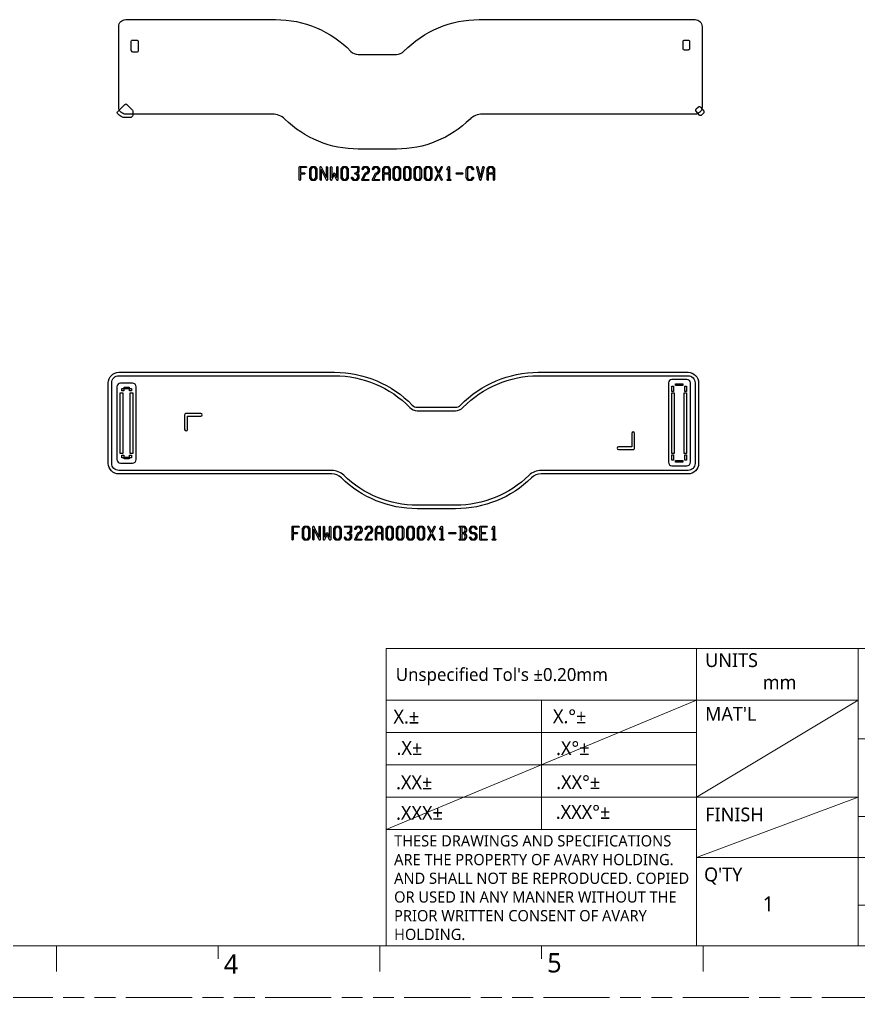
# Model space of a CAD drawing. Extents: x 1548 to 1929, y -174 to 95.
# Drawn here: x 1692.3 to 1812.9, y -174.5 to -33.9 of the extents above; entities that cross this region are included whole.
import ezdxf

# ---------------------------------------------------------------- set-up
doc = ezdxf.new("R2010")
doc.units = 0
doc.linetypes.add('PHANTOM', pattern=[29.5, 9.5, -1.5, 3, -1.5, 3, -1.5, 9.5])
doc.layers.get('0').update_dxf_attribs({"lineweight": 5})
doc.layers.add('0PAPERF', color=2, linetype='PHANTOM', lineweight=5, plot=False)
doc.layers.add('DIM', color=3, linetype='Continuous', lineweight=5)
doc.layers.add('備註', color=1, linetype='Continuous', lineweight=5)
doc.layers.add('gbr-dxf_layer0', color=7, linetype='Continuous')
doc.layers.add('gbr-outline-dxf_layer1', color=2, linetype='Continuous')
doc.styles.get("Standard").update_dxf_attribs({"font": 'txt.shx'})

msp = doc.modelspace()

# ---------------------------------------------------------------- linework, layer by layer
at = {"color": 0}
for p, q in [((1745.01, -124.31), (1745.01, -167.04)), ((1697.63, -167.04), (1697.63, -170.76)), ((1744.08, -167.04), (1744.08, -170.76))]:
    msp.add_line(p, q, dxfattribs=at)
for p, q in [((1745.01, -150.32), (1789.6, -150.32)), ((1858.34, -154.37), (1789.6, -154.37)), ((1812.82, -161.19), (1858.34, -161.19)), ((1558.29, -167.04), (1916.87, -167.04)), ((1720.86, -167.04), (1720.86, -168.9)), ((1767.31, -167.04), (1767.31, -168.9)), ((1790.53, -167.04), (1790.53, -170.76))]:
    msp.add_line(p, q)
msp.add_lwpolyline([(1812.82, -124.31), (1916.87, -124.31), (1916.87, -137.31), (1812.82, -137.31)], close=True)
at = {"layer": '0PAPERF'}
msp.add_line((1547.6, -174.47), (1928.58, -174.47), dxfattribs=at)
at = {"layer": 'gbr-dxf_layer0', "linetype": 'Continuous'}
for points in [[(1708.33, -38.28), (1708.33, -37.09, -0.414223), (1708.53, -36.89), (1709.15, -36.89, -0.414223), (1709.35, -37.09), (1709.35, -38.41, -0.414227), (1709.15, -38.61), (1708.65, -38.61, -0.198908), (1708.51, -38.55), (1708.39, -38.43, -0.198898)], [(1787.67, -38.11), (1787.67, -37.07, -0.414227), (1787.87, -36.87), (1788.37, -36.87, -0.414227), (1788.57, -37.07), (1788.57, -38.11, -0.414223), (1788.37, -38.31), (1787.87, -38.31, -0.414223)], [(1706.36, -47.43, -0.374549), (1706.38, -47.17), (1707.44, -46.11, -0.4142), (1707.72, -46.11), (1708.51, -46.89, -0.198932), (1708.57, -47.03), (1708.57, -47.72, -0.198911), (1708.51, -47.87), (1708.41, -47.96, -0.198927), (1708.27, -48.02), (1707.56, -48.02, -0.234931)], [(1789.51, -47.04, -0.414201), (1789.54, -46.76), (1789.88, -46.47, -0.414242), (1790.16, -46.5), (1790.64, -47.07, -0.388842), (1790.63, -47.34), (1790.31, -47.66, -0.440032), (1790.02, -47.65)], [(1732.51, -56.96), (1732.51, -55.13, -0.414239), (1732.58, -55.05), (1733.47, -55.05, -1), (1733.47, -55.2), (1732.66, -55.2), (1732.66, -55.97), (1733.25, -55.97, -1), (1733.25, -56.12), (1732.66, -56.12), (1732.66, -56.96, -1)], [(1734.01, -56.66), (1734.01, -55.43, -0.159612), (1734.02, -55.39), (1734.24, -55.08, -0.240361), (1734.3, -55.05), (1734.75, -55.05, -0.240361), (1734.81, -55.08), (1735.04, -55.39, -0.159612), (1735.05, -55.43), (1735.05, -56.66, -0.159612), (1735.04, -56.7), (1734.81, -57.01, -0.240361), (1734.75, -57.04), (1734.3, -57.04, -0.240361), (1734.24, -57.01), (1734.02, -56.7, -0.159612)], [(1738.51, -56.66), (1738.51, -55.43, -0.159612), (1738.52, -55.39), (1738.74, -55.08, -0.240361), (1738.8, -55.05), (1739.25, -55.05, -0.240361), (1739.31, -55.08), (1739.54, -55.39, -0.159612), (1739.55, -55.43), (1739.55, -56.66, -0.159612), (1739.54, -56.7), (1739.31, -57.01, -0.240361), (1739.25, -57.04), (1738.8, -57.04, -0.240361), (1738.74, -57.01), (1738.52, -56.7, -0.159612)], [(1740.02, -56.7, -1), (1740.14, -56.61), (1740.34, -56.89), (1740.71, -56.89), (1740.9, -56.63), (1740.9, -56.37), (1740.71, -56.12), (1740.53, -56.12, -1), (1740.53, -55.97), (1740.71, -55.97), (1740.9, -55.71), (1740.9, -55.2), (1740.08, -55.2, -1), (1740.08, -55.05), (1740.97, -55.05, -0.414239), (1741.05, -55.13), (1741.05, -55.74, -0.159612), (1741.04, -55.78), (1740.85, -56.04), (1741.04, -56.31, -0.159612), (1741.05, -56.35), (1741.05, -56.66, -0.159612), (1741.04, -56.7), (1740.81, -57.01, -0.240361), (1740.75, -57.04), (1740.3, -57.04, -0.240361), (1740.24, -57.01)], [(1744.51, -56.96), (1744.51, -55.43, -0.159612), (1744.52, -55.39), (1744.74, -55.08, -0.240361), (1744.8, -55.05), (1745.25, -55.05, -0.240361), (1745.31, -55.08), (1745.54, -55.39, -0.159612), (1745.55, -55.43), (1745.55, -56.96, -1), (1745.4, -56.96), (1745.4, -56.12), (1744.66, -56.12), (1744.66, -56.96, -1)], [(1746.01, -56.66), (1746.01, -55.43, -0.159612), (1746.02, -55.39), (1746.24, -55.08, -0.240361), (1746.3, -55.05), (1746.75, -55.05, -0.240361), (1746.81, -55.08), (1747.04, -55.39, -0.159612), (1747.05, -55.43), (1747.05, -56.66, -0.159612), (1747.04, -56.7), (1746.81, -57.01, -0.240361), (1746.75, -57.04), (1746.3, -57.04, -0.240361), (1746.24, -57.01), (1746.02, -56.7, -0.159612)], [(1747.51, -56.66), (1747.51, -55.43, -0.159612), (1747.52, -55.39), (1747.74, -55.08, -0.240361), (1747.8, -55.05), (1748.25, -55.05, -0.240361), (1748.31, -55.08), (1748.54, -55.39, -0.159612), (1748.55, -55.43), (1748.55, -56.66, -0.159612), (1748.54, -56.7), (1748.31, -57.01, -0.240361), (1748.25, -57.04), (1747.8, -57.04, -0.240361), (1747.74, -57.01), (1747.52, -56.7, -0.159612)], [(1749.01, -56.66), (1749.01, -55.43, -0.159612), (1749.02, -55.39), (1749.24, -55.08, -0.240361), (1749.3, -55.05), (1749.75, -55.05, -0.240361), (1749.81, -55.08), (1750.04, -55.39, -0.159612), (1750.05, -55.43), (1750.05, -56.66, -0.159612), (1750.04, -56.7), (1749.81, -57.01, -0.240361), (1749.75, -57.04), (1749.3, -57.04, -0.240361), (1749.24, -57.01), (1749.02, -56.7, -0.159612)], [(1750.51, -56.66), (1750.51, -55.43, -0.159612), (1750.52, -55.39), (1750.74, -55.08, -0.240361), (1750.8, -55.05), (1751.25, -55.05, -0.240361), (1751.31, -55.08), (1751.54, -55.39, -0.159612), (1751.55, -55.43), (1751.55, -56.66, -0.159612), (1751.54, -56.7), (1751.31, -57.01, -0.240361), (1751.25, -57.04), (1750.8, -57.04, -0.240361), (1750.74, -57.01), (1750.52, -56.7, -0.159612)], [(1755.08, -56.12, -1), (1755.08, -55.97), (1755.97, -55.97, -1), (1755.97, -56.12)], [(1756.51, -56.66), (1756.51, -55.43, -0.159612), (1756.52, -55.39), (1756.74, -55.08, -0.240361), (1756.8, -55.05), (1757.25, -55.05, -0.240361), (1757.31, -55.08), (1757.54, -55.39, -1), (1757.41, -55.48), (1757.21, -55.2), (1756.84, -55.2), (1756.66, -55.46), (1756.66, -56.63), (1756.84, -56.89), (1757.21, -56.89), (1757.41, -56.61, -1), (1757.54, -56.7), (1757.31, -57.01, -0.240361), (1757.25, -57.04), (1756.8, -57.04, -0.240361), (1756.74, -57.01), (1756.52, -56.7, -0.159612)], [(1759.51, -56.96), (1759.51, -55.43, -0.159612), (1759.52, -55.39), (1759.74, -55.08, -0.240361), (1759.8, -55.05), (1760.25, -55.05, -0.240361), (1760.31, -55.08), (1760.54, -55.39, -0.159612), (1760.55, -55.43), (1760.55, -56.96, -1), (1760.4, -56.96), (1760.4, -56.12), (1759.66, -56.12), (1759.66, -56.96, -1)], [(1705.06, -97.72), (1705.06, -86.12, -0.414215), (1706.56, -84.62), (1737.57, -84.62, -0.2023), (1748.74, -89.34, 0.202509), (1749.46, -89.64), (1754.96, -89.64, 0.20191), (1755.68, -89.34, -0.202338), (1766.85, -84.62), (1788.38, -84.62, -0.414215), (1789.88, -86.12), (1789.88, -97.72, -0.414215), (1788.38, -99.22), (1767.26, -99.22, 0.195922), (1765.87, -99.79, -0.196019), (1754.96, -104.24), (1749.46, -104.24, -0.195989), (1738.55, -99.79, 0.196161), (1737.16, -99.22), (1706.56, -99.22, -0.414215)], [(1785.55, -86.15), (1785.55, -97.55, 0.414219), (1786.05, -98.05), (1788.21, -98.05, 0.414217), (1788.71, -97.55), (1788.71, -86.15, 0.414246), (1788.21, -85.65), (1786.05, -85.65, 0.414201)], [(1706.31, -97.17, 0.414219), (1706.81, -97.67), (1708.56, -97.67, 0.414217), (1709.06, -97.17), (1709.06, -86.7, 0.414217), (1708.56, -86.2), (1706.81, -86.2, 0.414219), (1706.31, -86.7)], [(1716.03, -92.84, 1), (1716.43, -92.84), (1716.43, -90.92), (1718.35, -90.92, 1), (1718.35, -90.52), (1716.23, -90.52, 0.414223), (1716.03, -90.72)], [(1778.37, -95.72), (1780.49, -95.72, 0.414223), (1780.69, -95.52), (1780.69, -93.4, 1), (1780.29, -93.4), (1780.29, -95.32), (1778.37, -95.32, 1)], [(1731.47, -108.66), (1731.47, -106.83, -0.414239), (1731.55, -106.75), (1732.44, -106.75, -1), (1732.44, -106.9), (1731.62, -106.9), (1731.62, -107.67), (1732.22, -107.67, -1), (1732.22, -107.82), (1731.62, -107.82), (1731.62, -108.66, -1)], [(1732.97, -108.36), (1732.97, -107.13, -0.159612), (1732.99, -107.09), (1733.21, -106.78, -0.240361), (1733.27, -106.75), (1733.72, -106.75, -0.240361), (1733.78, -106.78), (1734, -107.09, -0.159612), (1734.02, -107.13), (1734.02, -108.36, -0.159612), (1734, -108.4), (1733.78, -108.71, -0.240361), (1733.72, -108.74), (1733.27, -108.74, -0.240361), (1733.21, -108.71), (1732.99, -108.4, -0.159612)], [(1737.47, -108.36), (1737.47, -107.13, -0.159612), (1737.49, -107.09), (1737.71, -106.78, -0.240361), (1737.77, -106.75), (1738.22, -106.75, -0.240361), (1738.28, -106.78), (1738.5, -107.09, -0.159612), (1738.52, -107.13), (1738.52, -108.36, -0.159612), (1738.5, -108.4), (1738.28, -108.71, -0.240361), (1738.22, -108.74), (1737.77, -108.74, -0.240361), (1737.71, -108.71), (1737.49, -108.4, -0.159612)], [(1738.99, -108.4, -1), (1739.11, -108.31), (1739.31, -108.59), (1739.68, -108.59), (1739.86, -108.33), (1739.86, -108.07), (1739.68, -107.82), (1739.49, -107.82, -1), (1739.49, -107.67), (1739.68, -107.67), (1739.86, -107.41), (1739.86, -106.9), (1739.05, -106.9, -1), (1739.05, -106.75), (1739.94, -106.75, -0.414239), (1740.02, -106.83), (1740.02, -107.44, -0.159612), (1740, -107.48), (1739.81, -107.74), (1740, -108, -0.159612), (1740.02, -108.05), (1740.02, -108.36, -0.159612), (1740, -108.4), (1739.78, -108.71, -0.240361), (1739.72, -108.74), (1739.27, -108.74, -0.240361), (1739.21, -108.71)], [(1743.47, -108.66), (1743.47, -107.13, -0.159612), (1743.49, -107.09), (1743.71, -106.78, -0.240361), (1743.77, -106.75), (1744.22, -106.75, -0.240361), (1744.28, -106.78), (1744.5, -107.09, -0.159612), (1744.52, -107.13), (1744.52, -108.66, -1), (1744.36, -108.66), (1744.36, -107.82), (1743.62, -107.82), (1743.62, -108.66, -1)], [(1744.97, -108.36), (1744.97, -107.13, -0.159612), (1744.99, -107.09), (1745.21, -106.78, -0.240361), (1745.27, -106.75), (1745.72, -106.75, -0.240361), (1745.78, -106.78), (1746, -107.09, -0.159612), (1746.02, -107.13), (1746.02, -108.36, -0.159612), (1746, -108.4), (1745.78, -108.71, -0.240361), (1745.72, -108.74), (1745.27, -108.74, -0.240361), (1745.21, -108.71), (1744.99, -108.4, -0.159612)], [(1746.47, -108.36), (1746.47, -107.13, -0.159612), (1746.49, -107.09), (1746.71, -106.78, -0.240361), (1746.77, -106.75), (1747.22, -106.75, -0.240361), (1747.28, -106.78), (1747.5, -107.09, -0.159612), (1747.52, -107.13), (1747.52, -108.36, -0.159612), (1747.5, -108.4), (1747.28, -108.71, -0.240361), (1747.22, -108.74), (1746.77, -108.74, -0.240361), (1746.71, -108.71), (1746.49, -108.4, -0.159612)], [(1747.97, -108.36), (1747.97, -107.13, -0.159612), (1747.99, -107.09), (1748.21, -106.78, -0.240361), (1748.27, -106.75), (1748.72, -106.75, -0.240361), (1748.78, -106.78), (1749, -107.09, -0.159612), (1749.02, -107.13), (1749.02, -108.36, -0.159612), (1749, -108.4), (1748.78, -108.71, -0.240361), (1748.72, -108.74), (1748.27, -108.74, -0.240361), (1748.21, -108.71), (1747.99, -108.4, -0.159612)], [(1749.47, -108.36), (1749.47, -107.13, -0.159612), (1749.49, -107.09), (1749.71, -106.78, -0.240361), (1749.77, -106.75), (1750.22, -106.75, -0.240361), (1750.28, -106.78), (1750.5, -107.09, -0.159612), (1750.52, -107.13), (1750.52, -108.36, -0.159612), (1750.5, -108.4), (1750.28, -108.71, -0.240361), (1750.22, -108.74), (1749.77, -108.74, -0.240361), (1749.71, -108.71), (1749.49, -108.4, -0.159612)], [(1755.55, -108.74, -1), (1755.55, -108.59), (1755.69, -108.59), (1755.69, -106.9), (1755.55, -106.9, -1), (1755.55, -106.75), (1756.22, -106.75, -0.240361), (1756.28, -106.78), (1756.5, -107.09, -0.159612), (1756.52, -107.13), (1756.52, -107.44, -0.159612), (1756.5, -107.48), (1756.31, -107.74), (1756.5, -108, -0.159612), (1756.52, -108.05), (1756.52, -108.36, -0.159612), (1756.5, -108.4), (1756.28, -108.71, -0.240361), (1756.22, -108.74)], [(1756.97, -107.44), (1756.97, -107.13, -0.159612), (1756.99, -107.09), (1757.21, -106.78, -0.240361), (1757.27, -106.75), (1757.72, -106.75, -0.240361), (1757.78, -106.78), (1758, -107.09, -1), (1757.88, -107.18), (1757.68, -106.9), (1757.31, -106.9), (1757.12, -107.16), (1757.12, -107.41), (1757.31, -107.67), (1757.72, -107.67, -0.240361), (1757.78, -107.7), (1758, -108, -0.159612), (1758.02, -108.05), (1758.02, -108.36, -0.159612), (1758, -108.4), (1757.78, -108.71, -0.240361), (1757.72, -108.74), (1757.27, -108.74, -0.240361), (1757.21, -108.71), (1756.99, -108.4, -1), (1757.11, -108.31), (1757.31, -108.59), (1757.68, -108.59), (1757.86, -108.33), (1757.86, -108.07), (1757.68, -107.82), (1757.27, -107.82, -0.240361), (1757.21, -107.79), (1756.99, -107.48, -0.159612)], [(1758.47, -108.66), (1758.47, -106.83, -0.414239), (1758.55, -106.75), (1759.44, -106.75, -1), (1759.44, -106.9), (1758.62, -106.9), (1758.62, -107.67), (1759.22, -107.67, -1), (1759.22, -107.82), (1758.62, -107.82), (1758.62, -108.59), (1759.44, -108.59, -1), (1759.44, -108.74), (1758.55, -108.74, -0.414239)], [(1754.05, -107.82, -1), (1754.05, -107.67), (1754.94, -107.67, -1), (1754.94, -107.82)]]:
    msp.add_lwpolyline(points, format="xyb", close=True, dxfattribs=at)
for points in [[(1734.16, -56.63), (1734.34, -56.89), (1734.71, -56.89), (1734.9, -56.63), (1734.9, -55.46), (1734.71, -55.2), (1734.34, -55.2), (1734.16, -55.46)], [(1738.66, -56.63), (1738.84, -56.89), (1739.21, -56.89), (1739.4, -56.63), (1739.4, -55.46), (1739.21, -55.2), (1738.84, -55.2), (1738.66, -55.46)], [(1744.66, -55.97), (1745.4, -55.97), (1745.4, -55.46), (1745.21, -55.2), (1744.84, -55.2), (1744.66, -55.46)], [(1746.16, -56.63), (1746.34, -56.89), (1746.71, -56.89), (1746.9, -56.63), (1746.9, -55.46), (1746.71, -55.2), (1746.34, -55.2), (1746.16, -55.46)], [(1747.66, -56.63), (1747.84, -56.89), (1748.21, -56.89), (1748.4, -56.63), (1748.4, -55.46), (1748.21, -55.2), (1747.84, -55.2), (1747.66, -55.46)], [(1749.16, -56.63), (1749.34, -56.89), (1749.71, -56.89), (1749.9, -56.63), (1749.9, -55.46), (1749.71, -55.2), (1749.34, -55.2), (1749.16, -55.46)], [(1750.66, -56.63), (1750.84, -56.89), (1751.21, -56.89), (1751.4, -56.63), (1751.4, -55.46), (1751.21, -55.2), (1750.84, -55.2), (1750.66, -55.46)], [(1759.66, -55.97), (1760.4, -55.97), (1760.4, -55.46), (1760.21, -55.2), (1759.84, -55.2), (1759.66, -55.46)], [(1707.01, -87.29), (1707.01, -86.94), (1707.2, -86.94), (1707.29, -87.03), (1707.29, -87.29)], [(1707.33, -86.9), (1707.33, -86.78), (1708.05, -86.78), (1708.05, -86.9), (1707.94, -87.01), (1707.45, -87.01)], [(1708.1, -87.29), (1708.1, -87.03), (1708.18, -86.94), (1708.38, -86.94), (1708.38, -87.29)], [(1786.05, -87.37), (1786.05, -86.61), (1786.28, -86.61), (1786.28, -87.37)], [(1786.58, -86.52), (1786.58, -86.29), (1787.62, -86.29), (1787.62, -86.52)], [(1787.92, -87.37), (1787.92, -86.61), (1788.15, -86.61), (1788.15, -87.37)], [(1706.79, -96.27), (1706.79, -87.57), (1707.17, -87.57), (1707.17, -96.27)], [(1708.22, -96.27), (1708.22, -87.57), (1708.6, -87.57), (1708.6, -96.27)], [(1786.05, -96.27), (1786.05, -87.57), (1786.38, -87.57), (1786.38, -96.27)], [(1787.82, -96.27), (1787.82, -87.57), (1788.15, -87.57), (1788.15, -96.27)], [(1707.01, -96.9), (1707.01, -96.55), (1707.29, -96.55), (1707.29, -96.82), (1707.2, -96.9)], [(1707.33, -97.06), (1707.33, -96.95), (1707.45, -96.83), (1707.94, -96.83), (1708.05, -96.95), (1708.05, -97.06)], [(1708.1, -96.82), (1708.1, -96.55), (1708.38, -96.55), (1708.38, -96.9), (1708.18, -96.9)], [(1786.05, -97.24), (1786.05, -96.48), (1786.28, -96.48), (1786.28, -97.24)], [(1787.92, -97.24), (1787.92, -96.48), (1788.15, -96.48), (1788.15, -97.24)], [(1786.58, -97.55), (1786.58, -97.32), (1787.62, -97.32), (1787.62, -97.55)], [(1733.12, -108.33), (1733.31, -108.59), (1733.68, -108.59), (1733.86, -108.33), (1733.86, -107.16), (1733.68, -106.9), (1733.31, -106.9), (1733.12, -107.16)], [(1737.62, -108.33), (1737.81, -108.59), (1738.18, -108.59), (1738.36, -108.33), (1738.36, -107.16), (1738.18, -106.9), (1737.81, -106.9), (1737.62, -107.16)], [(1743.62, -107.67), (1744.36, -107.67), (1744.36, -107.16), (1744.18, -106.9), (1743.81, -106.9), (1743.62, -107.16)], [(1745.12, -108.33), (1745.31, -108.59), (1745.68, -108.59), (1745.86, -108.33), (1745.86, -107.16), (1745.68, -106.9), (1745.31, -106.9), (1745.12, -107.16)], [(1746.62, -108.33), (1746.81, -108.59), (1747.18, -108.59), (1747.36, -108.33), (1747.36, -107.16), (1747.18, -106.9), (1746.81, -106.9), (1746.62, -107.16)], [(1748.12, -108.33), (1748.31, -108.59), (1748.68, -108.59), (1748.86, -108.33), (1748.86, -107.16), (1748.68, -106.9), (1748.31, -106.9), (1748.12, -107.16)], [(1749.62, -108.33), (1749.81, -108.59), (1750.18, -108.59), (1750.36, -108.33), (1750.36, -107.16), (1750.18, -106.9), (1749.81, -106.9), (1749.62, -107.16)], [(1755.85, -107.67), (1756.18, -107.67), (1756.36, -107.41), (1756.36, -107.16), (1756.18, -106.9), (1755.85, -106.9)], [(1755.85, -108.59), (1756.18, -108.59), (1756.36, -108.33), (1756.36, -108.07), (1756.18, -107.82), (1755.85, -107.82)]]:
    msp.add_lwpolyline(points, close=True, dxfattribs=at)
for points in [[(1735.51, -56.96), (1735.51, -55.13, -0.796906), (1735.65, -55.09), (1736.4, -56.63)], [(1735.66, -55.46), (1735.66, -56.96, -1), (1735.51, -56.96)], [(1736.4, -56.63), (1736.4, -55.13, -1), (1736.55, -55.13), (1736.55, -56.96, -0.796906), (1736.41, -57), (1735.66, -55.46)], [(1737.01, -56.96), (1737.01, -55.13, -1), (1737.16, -55.13), (1737.16, -56.63)], [(1737.53, -56.22), (1737.15, -57, -0.796918), (1737.01, -56.96)], [(1737.16, -56.63), (1737.46, -56.01, -0.625713), (1737.6, -56.01), (1737.9, -56.63)], [(1737.9, -56.63), (1737.9, -55.13, -1), (1738.05, -55.13), (1738.05, -56.96, -0.796906), (1737.91, -57), (1737.53, -56.22)], [(1741.51, -56.93), (1741.96, -56.01, -0.287727), (1742.03, -55.97), (1742.21, -55.97), (1742.4, -55.71), (1742.4, -55.46), (1742.21, -55.2), (1741.84, -55.2), (1741.64, -55.48, -1), (1741.52, -55.39), (1741.74, -55.08, -0.240361), (1741.8, -55.05), (1742.25, -55.05, -0.240361), (1742.31, -55.08), (1742.54, -55.39, -0.159612), (1742.55, -55.43), (1742.55, -55.74, -0.159612), (1742.54, -55.78), (1742.31, -56.09, -0.240361), (1742.25, -56.12), (1742.08, -56.12), (1741.7, -56.89)], [(1743.01, -56.93), (1743.46, -56.01, -0.287727), (1743.53, -55.97), (1743.71, -55.97), (1743.9, -55.71), (1743.9, -55.46), (1743.71, -55.2), (1743.34, -55.2), (1743.14, -55.48, -1), (1743.02, -55.39), (1743.24, -55.08, -0.240361), (1743.3, -55.05), (1743.75, -55.05, -0.240361), (1743.81, -55.08), (1744.04, -55.39, -0.159612), (1744.05, -55.43), (1744.05, -55.74, -0.159612), (1744.04, -55.78), (1743.81, -56.09, -0.240361), (1743.75, -56.12), (1743.58, -56.12), (1743.2, -56.89)], [(1752.01, -56.93), (1752.44, -56.04), (1752.01, -55.16, -1), (1752.15, -55.09), (1752.53, -55.87)], [(1752.53, -56.22), (1752.15, -57, -1), (1752.01, -56.93)], [(1752.53, -55.87), (1752.91, -55.09, -1), (1753.04, -55.16), (1752.61, -56.04), (1753.04, -56.93, -1), (1752.91, -57), (1752.53, -56.22)], [(1753.74, -55.39), (1753.97, -55.08, -0.726915), (1754.1, -55.13), (1754.1, -56.89), (1754.25, -56.89, -1), (1754.25, -57.04), (1753.8, -57.04, -1), (1753.8, -56.89), (1753.95, -56.89), (1753.95, -55.36)], [(1753.95, -55.36), (1753.87, -55.48, -1), (1753.74, -55.39)], [(1758.01, -55.14, -1), (1758.16, -55.11), (1758.53, -56.64)], [(1758.53, -56.64), (1758.9, -55.11, -1), (1759.05, -55.14), (1758.6, -56.98, -0.786013), (1758.45, -56.98), (1758.01, -55.14)], [(1741.7, -56.89), (1742.47, -56.89, -1), (1742.47, -57.04), (1741.58, -57.04, -0.554724), (1741.51, -56.93)], [(1743.2, -56.89), (1743.97, -56.89, -1), (1743.97, -57.04), (1743.08, -57.04, -0.554724), (1743.01, -56.93)], [(1734.47, -108.66), (1734.47, -106.83, -0.796906), (1734.62, -106.79), (1735.36, -108.33)], [(1735.36, -108.33), (1735.36, -106.83, -1), (1735.52, -106.83), (1735.52, -108.66, -0.796906), (1735.37, -108.69), (1734.62, -107.16)], [(1735.97, -108.66), (1735.97, -106.83, -1), (1736.12, -106.83), (1736.12, -108.33)], [(1736.86, -108.33), (1736.86, -106.83, -1), (1737.02, -106.83), (1737.02, -108.66, -0.796906), (1736.87, -108.69), (1736.49, -107.92)], [(1740.48, -108.63), (1740.93, -107.71, -0.287727), (1740.99, -107.67), (1741.18, -107.67), (1741.36, -107.41), (1741.36, -107.16), (1741.18, -106.9), (1740.81, -106.9), (1740.61, -107.18, -1), (1740.49, -107.09), (1740.71, -106.78, -0.240361), (1740.77, -106.75), (1741.22, -106.75, -0.240361), (1741.28, -106.78), (1741.5, -107.09, -0.159612), (1741.52, -107.13), (1741.52, -107.44, -0.159612), (1741.5, -107.48), (1741.28, -107.79, -0.240361), (1741.22, -107.82), (1741.04, -107.82), (1740.67, -108.59)], [(1741.98, -108.63), (1742.43, -107.71, -0.287727), (1742.49, -107.67), (1742.68, -107.67), (1742.86, -107.41), (1742.86, -107.16), (1742.68, -106.9), (1742.31, -106.9), (1742.11, -107.18, -1), (1741.99, -107.09), (1742.21, -106.78, -0.240361), (1742.27, -106.75), (1742.72, -106.75, -0.240361), (1742.78, -106.78), (1743, -107.09, -0.159612), (1743.02, -107.13), (1743.02, -107.44, -0.159612), (1743, -107.48), (1742.78, -107.79, -0.240361), (1742.72, -107.82), (1742.54, -107.82), (1742.17, -108.59)], [(1750.98, -108.63), (1751.41, -107.74), (1750.98, -106.86, -1), (1751.12, -106.79), (1751.49, -107.57)], [(1751.49, -107.57), (1751.87, -106.79, -1), (1752.01, -106.86), (1751.58, -107.74), (1752.01, -108.63, -1), (1751.87, -108.69), (1751.49, -107.92)], [(1752.71, -107.09), (1752.93, -106.78, -0.726915), (1753.07, -106.83), (1753.07, -108.59), (1753.22, -108.59, -1), (1753.22, -108.74), (1752.77, -108.74, -1), (1752.77, -108.59), (1752.92, -108.59), (1752.92, -107.06)], [(1760.21, -107.09), (1760.43, -106.78, -0.726915), (1760.57, -106.83), (1760.57, -108.59), (1760.72, -108.59, -1), (1760.72, -108.74), (1760.27, -108.74, -1), (1760.27, -108.59), (1760.42, -108.59), (1760.42, -107.06)], [(1734.62, -107.16), (1734.62, -108.66, -1), (1734.47, -108.66)], [(1736.49, -107.92), (1736.12, -108.69, -0.796918), (1735.97, -108.66)], [(1736.12, -108.33), (1736.43, -107.71, -0.625713), (1736.56, -107.71), (1736.86, -108.33)], [(1751.49, -107.92), (1751.12, -108.69, -1), (1750.98, -108.63)], [(1752.92, -107.06), (1752.83, -107.18, -1), (1752.71, -107.09)], [(1760.42, -107.06), (1760.33, -107.18, -1), (1760.21, -107.09)], [(1740.67, -108.59), (1741.44, -108.59, -1), (1741.44, -108.74), (1740.55, -108.74, -0.554724), (1740.48, -108.63)], [(1742.17, -108.59), (1742.94, -108.59, -1), (1742.94, -108.74), (1742.05, -108.74, -0.554724), (1741.98, -108.63)]]:
    msp.add_lwpolyline(points, format="xyb", dxfattribs=at)
at = {"layer": 'gbr-outline-dxf_layer1', "linetype": 'Continuous'}
for points in [[(1706.56, -46.52), (1706.56, -34.92, -0.414215), (1707.56, -33.92), (1729.09, -33.92, -0.202321), (1739.91, -38.49, 0.202214), (1740.98, -38.94), (1746.48, -38.94, 0.202309), (1747.55, -38.48, -0.202312), (1758.37, -33.92), (1789.38, -33.92, -0.414215), (1790.38, -34.92), (1790.38, -46.52, -0.414215), (1789.38, -47.52), (1758.78, -47.52, 0.196013), (1757.04, -48.23, -0.196007), (1746.48, -52.54), (1740.98, -52.54, -0.196007), (1730.42, -48.23, 0.196009), (1728.67, -47.52), (1707.56, -47.52, -0.414215)], [(1705.56, -97.72), (1705.56, -86.12, -0.414215), (1706.56, -85.12), (1737.57, -85.12, -0.202312), (1748.39, -89.68, 0.202309), (1749.46, -90.14), (1754.96, -90.14, 0.202214), (1756.03, -89.68, -0.202322), (1766.85, -85.12), (1788.38, -85.12, -0.414215), (1789.38, -86.12), (1789.38, -97.72, -0.414215), (1788.38, -98.72), (1767.26, -98.72, 0.196009), (1765.52, -99.43, -0.196007), (1754.96, -103.74), (1749.46, -103.74, -0.196007), (1738.9, -99.43, 0.196013), (1737.16, -98.72), (1706.56, -98.72, -0.414215)]]:
    msp.add_lwpolyline(points, format="xyb", close=True, dxfattribs=at)
at = {"layer": '備註', "color": 0}
for p, q in [((1745.01, -124.31), (1916.87, -124.31)), ((1789.6, -124.31), (1789.6, -167.04)), ((1812.82, -167.04), (1812.82, -124.31)), ((1745.01, -131.74), (1812.82, -131.74)), ((1745.01, -150.32), (1789.6, -131.74)), ((1767.31, -150.32), (1767.31, -131.74)), ((1789.6, -145.67), (1812.82, -131.74)), ((1745.01, -136.39), (1789.6, -136.39)), ((1745.01, -141.03), (1789.6, -141.03)), ((1745.01, -145.67), (1812.82, -145.67)), ((1789.6, -154.37), (1812.82, -145.67)), ((1916.87, -148.46), (1812.82, -148.46))]:
    msp.add_line(p, q, dxfattribs=at)

# ---------------------------------------------------------------- texts
at = {"color": 0, "char_height": 1.9845, "attachment_point": 1}
for s, insert, width in [('{\\fMicrosoft JhengHei|b0|i0|c136|p0;UNITS}', (1790.83, -125), 9.2308), ('{\\fMicrosoft JhengHei|b0|i0|c136|p0;X.%%P}', (1746.04, -133.12), 9.2308), ('{\\fMicrosoft JhengHei|b0|i0|c136|p0;.X%%P}', (1746.49, -137.63), 3.3719), ('{\\fMicrosoft JhengHei|b0|i0|c136|p0;.XX%%P}', (1746.42, -142.57), 9.2308), ('{\\fMicrosoft JhengHei|b0|i0|c136|p0;.XX%%D%%P}', (1769.43, -142.54), 9.2308), ('{\\fMicrosoft JhengHei|b0|i0|c136|p0;.XXX%%P}', (1746.42, -146.94), 9.2308), ('{\\fMicrosoft JhengHei|b0|i0|c136|p0;.XXX%%D%%P}', (1769.37, -146.82), 9.2308), ('{\\fMicrosoft JhengHei|b0|i0|c136|p0;FINISH}', (1790.84, -147.18), 9.2308), ("{\\fMicrosoft JhengHei|b0|i0|c136|p0;Q'TY}", (1790.67, -155.8), 6.8048)]:
    msp.add_mtext(s, dxfattribs=dict(at, insert=insert, width=width))
at = {"color": 3, "insert": (1746.13, -151.16), "char_height": 1.6128, "width": 42.9722, "attachment_point": 1}
msp.add_mtext('{\\fMicrosoft JhengHei|b0|i0|c136|p0;THESE DRAWINGS AND SPECIFICATIONS ARE THE PROPERTY OF AVARY HOLDING. AND SHALL NOT BE REPRODUCED. COPIED OR USED IN ANY MANNER WITHOUT THE PRIOR WRITTEN CONSENT OF AVARY HOLDING.}', dxfattribs=at)
at = {"layer": 'DIM', "color": 0, "char_height": 2.7869, "width": 1.6968, "attachment_point": 1}
for s, insert in [('{\\fMicrosoft JhengHei|b0|i0|c136|p0;4}', (1721.67, -168.28)), ('{\\fMicrosoft JhengHei|b0|i0|c136|p0;5}', (1768.13, -168.09))]:
    msp.add_mtext(s, dxfattribs=dict(at, insert=insert))
at = {"layer": '備註', "color": 0, "lineweight": 0, "ltscale": 2, "insert": (1746.37, -127.13), "char_height": 1.8579, "attachment_point": 1}
msp.add_mtext("{\\fMicrosoft JhengHei|b0|i0|c136|p0;Unspecified Tol's %%P0.20mm}", dxfattribs=at)
at = {"layer": '備註', "color": 0, "attachment_point": 1}
for s, insert, char_height, width in [('{\\fMicrosoft JhengHei|b0|i0|c136|p0;mm}', (1799.11, -128.19), 1.9845, 9.2308), ('{\\fMicrosoft JhengHei|b0|i0|c136|p0;X.%%D%%P}', (1768.96, -133.08), 1.9845, 9.2308), ("{\\fMicrosoft JhengHei|b0|i0|c136|p0;MAT'L}", (1790.82, -132.72), 1.9845, 9.2308), ('{\\fMicrosoft JhengHei|b0|i0|c136|p0;.X%%D%%P}', (1769.41, -137.64), 1.9845, 9.2308), ('{\\fMicrosoft JhengHei|b0|i0|c136|p0;1}', (1799.1, -159.94), 2.1713, 2.1497)]:
    msp.add_mtext(s, dxfattribs=dict(at, insert=insert, char_height=char_height, width=width))

doc.saveas('drawing.dxf')
